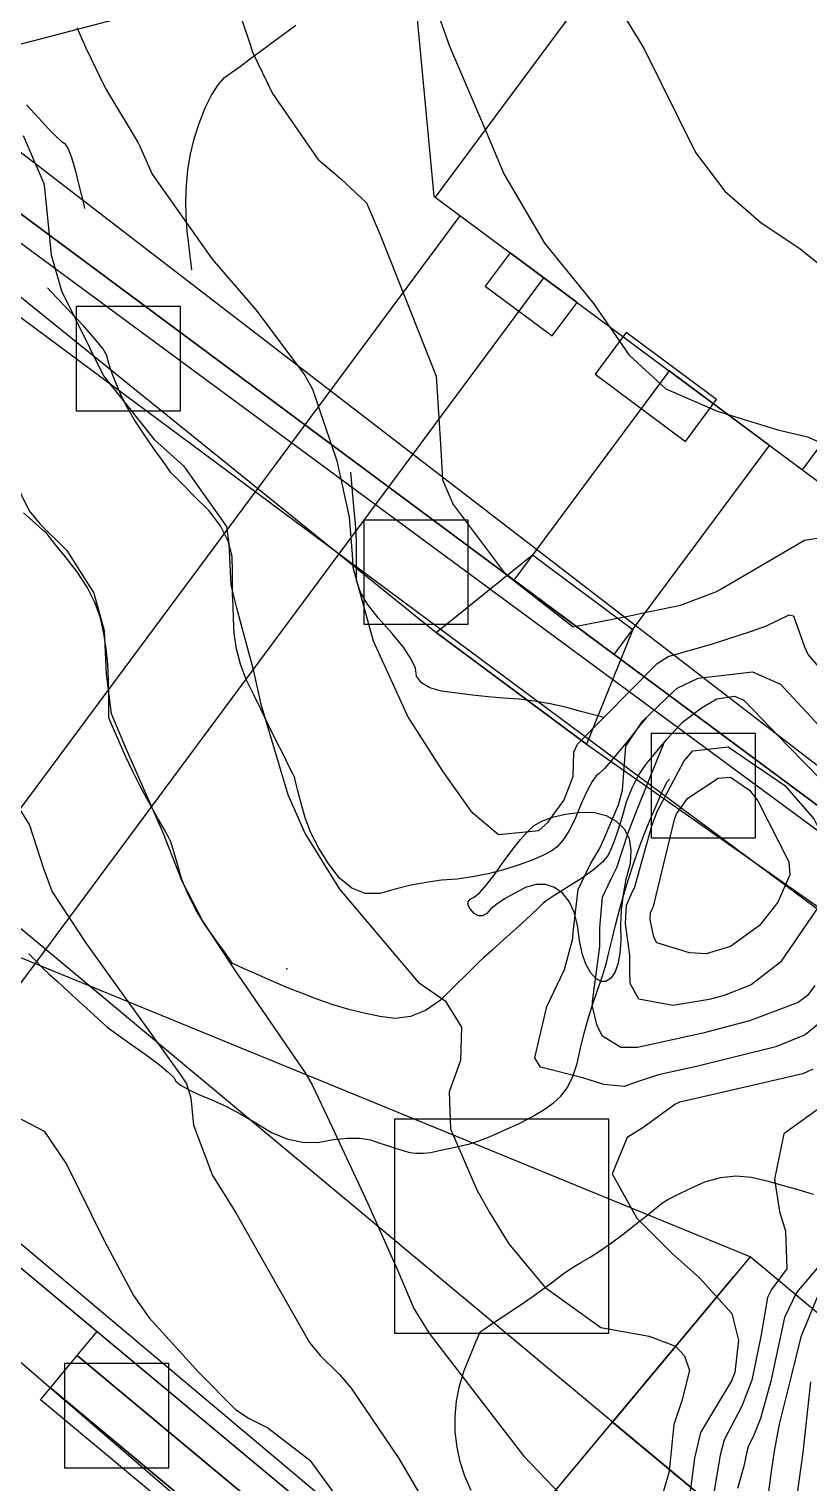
# Model space of a CAD drawing. Header units: feet. Extents: x 1318179 to 1318934, y 422463 to 423299.
# Drawn here: x 1318744 to 1318818.8, y 422683.4 to 422822.9 of the extents above; entities that cross this region are included whole.
import ezdxf

# ---------------------------------------------------------------- set-up
doc = ezdxf.new("R2010")
doc.units = ezdxf.units.FT
for name, color, linetype in [('A-BLDG-OTLN', 3, 'CONTINUOUS'), ('C-DRNG-AREA', 150, 'CONTINUOUS'), ('C-LOD', 30, 'CONTINUOUS'), ('C-MISC', 7, 'CONTINUOUS'), ('C-PROP', 6, 'CONTINUOUS'), ('C-PVMT', 8, 'CONTINUOUS'), ('C-SWM', 92, 'CONTINUOUS'), ('C-TOPO-MAJR', 32, 'CONTINUOUS'), ('C-TOPO-SPOT', 7, 'CONTINUOUS'), ('C-UTIL', 4, 'CONTINUOUS'), ('L-PLNT-TREE', 90, 'CONTINUOUS'), ('V-PROP-LINE', 7, 'CONTINUOUS')]:
    doc.layers.add(name, color=color, linetype=linetype)

msp = doc.modelspace()

# ---------------------------------------------------------------- linework, layer by layer
at = {"layer": 'A-BLDG-OTLN'}
for points in [[(1318782.97, 422806.76), (1318818.23, 422780.6), (1318841.31, 422811.69), (1318806.05, 422837.86), (1318782.97, 422806.76)], [(1318799.99, 422689.25), (1318863.34, 422636.46), (1318876.54, 422652.3), (1318813.19, 422705.09), (1318799.99, 422689.25)]]:
    msp.add_lwpolyline(points, close=True, dxfattribs=at)
at = {"layer": 'C-DRNG-AREA'}
for points in [[(1318728.92, 422815.75), (1318894.46, 422692.89), (1318870.48, 422948.14), (1318762.5, 422938), (1318762.57, 422937.15), (1318763.3, 422917.74), (1318761.78, 422897.53), (1318757.99, 422877.62), (1318751.99, 422858.26), (1318743.85, 422839.69), (1318733.67, 422822.16), (1318728.92, 422815.75)], [(1318680.32, 422756.44), (1318906.17, 422568.22), (1318894.46, 422692.89), (1318728.92, 422815.74), (1318722.11, 422806.57), (1318680.32, 422756.44)]]:
    msp.add_lwpolyline(points, close=True, dxfattribs=at)
at = {"layer": 'C-LOD'}
for points in [[(1318725.64, 422811.33), (1318783.05, 422764.99), (1318797.5, 422754.27), (1318891.18, 422688.48), (1318892.07, 422689.68), (1318894.46, 422692.89), (1318896.24, 422695.3), (1318841.31, 422811.69), (1318806.05, 422837.86), (1318730.7, 422818.16), (1318725.64, 422811.33)], [(1318676.8, 422752.22), (1318812.52, 422635.2), (1318826.35, 422623.68), (1318902.65, 422563.99), (1318903.61, 422565.14), (1318908.09, 422570.52), (1318876.54, 422652.3), (1318813.19, 422705.09), (1318682.24, 422758.75), (1318680.32, 422756.44), (1318676.8, 422752.22)]]:
    msp.add_lwpolyline(points, close=True, dxfattribs=at)
at = {"layer": 'C-MISC'}
msp.add_lwpolyline([(1318748.62, 422695.62), (1318816.04, 422639.43), (1318813.48, 422636.35), (1318746.06, 422692.54), (1318748.62, 422695.62)], close=True, dxfattribs=at)
at = {"layer": 'C-PROP'}
for points in [[(1318732.26, 422819.47), (1318891.54, 422696.95), (1318866.69, 422944.88), (1318763.11, 422933.03), (1318763.19, 422932.19), (1318764.06, 422912.8), (1318763.17, 422892.73), (1318761.46, 422874.02), (1318756.83, 422859.52), (1318747.66, 422842.93), (1318737.06, 422825.84), (1318732.26, 422819.47)], [(1318782.83, 422806.87), (1318882.68, 422732.77), (1318864.39, 422927.48), (1318818.6, 422923.18), (1318777.16, 422867.33), (1318782.83, 422806.87)], [(1318685.15, 422755.14), (1318902.97, 422572.05), (1318889.69, 422694.4), (1318731.08, 422811.24), (1318724.78, 422802.34), (1318685.15, 422755.14)], [(1318704.24, 422769.06), (1318881.06, 422621.69), (1318873.87, 422698.2), (1318730.74, 422804.43), (1318728.4, 422801.62), (1318704.24, 422769.06)]]:
    msp.add_lwpolyline(points, close=True, dxfattribs=at)
msp.add_lwpolyline([(1318786.72, 422738.03), (1318786.34, 422738.47), (1318786.14, 422738.85), (1318786.14, 422739.16), (1318786.34, 422739.41), (1318786.72, 422739.59), (1318787.24, 422740.05), (1318787.89, 422740.79), (1318788.68, 422741.8), (1318789.59, 422743.09), (1318790.42, 422744.2), (1318791.16, 422745.13), (1318791.82, 422745.87), (1318792.39, 422746.44), (1318793.19, 422746.91), (1318794.22, 422747.29), (1318795.48, 422747.57), (1318796.96, 422747.76), (1318798.27, 422747.71), (1318799.39, 422747.43), (1318800.33, 422746.91), (1318801.1, 422746.16), (1318801.57, 422745.22), (1318801.76, 422744.11), (1318801.67, 422742.81), (1318801.28, 422741.34), (1318801, 422739.87), (1318800.82, 422738.39), (1318800.75, 422736.92), (1318800.77, 422735.45), (1318800.69, 422734.2), (1318800.5, 422733.17), (1318800.21, 422732.37), (1318799.8, 422731.79), (1318799.36, 422731.5), (1318798.89, 422731.5), (1318798.4, 422731.79), (1318797.86, 422732.37), (1318797.42, 422733.17), (1318797.07, 422734.2), (1318796.81, 422735.45), (1318796.64, 422736.92), (1318796.31, 422738.16), (1318795.84, 422739.18), (1318795.21, 422739.97), (1318794.42, 422740.53), (1318793.57, 422740.81), (1318792.63, 422740.81), (1318791.63, 422740.53), (1318790.54, 422739.97), (1318789.63, 422739.44), (1318788.89, 422738.94), (1318788.32, 422738.47), (1318787.91, 422738.03), (1318787.51, 422737.81), (1318787.12, 422737.81), (1318786.72, 422738.03)], dxfattribs=at)
at = {"layer": 'C-PVMT'}
for points in [[(1318787.78, 422798.22), (1318794.2, 422793.45), (1318796.59, 422796.66), (1318790.16, 422801.43), (1318787.78, 422798.22)], [(1318801.3, 422793.79), (1318798.32, 422789.77), (1318806.99, 422783.33), (1318809.97, 422787.35), (1318801.3, 422793.79)], [(1318790.52, 422770.03), (1318800.16, 422762.88), (1318815.06, 422782.95), (1318805.42, 422790.11), (1318790.52, 422770.03)], [(1318797.5, 422754.27), (1318783.05, 422764.99), (1318792.31, 422772.44), (1318801.94, 422765.29), (1318797.5, 422754.27)], [(1318750.54, 422697.92), (1318817.96, 422641.73), (1318816.04, 422639.43), (1318748.62, 422695.62), (1318750.54, 422697.92)], [(1318746.06, 422692.54), (1318813.48, 422636.35), (1318812.52, 422635.2), (1318745.1, 422691.39), (1318746.06, 422692.54)]]:
    msp.add_lwpolyline(points, close=True, dxfattribs=at)
at = {"layer": 'C-SWM'}
msp.add_lwpolyline([(1318779.05, 422697.76), (1318799.62, 422697.76), (1318799.62, 422718.32), (1318779.05, 422718.32), (1318779.05, 422697.76)], close=True, dxfattribs=at)
at = {"layer": 'C-TOPO-MAJR'}
for points in [[(1318798.96, 422827.63), (1318803.02, 422821), (1318807.96, 422811.04), (1318810.75, 422807.32), (1318814.26, 422804.29), (1318817.87, 422801.91), (1318822.43, 422798.26)], [(1318782.63, 422826.15), (1318784.33, 422821.26), (1318787.71, 422813.4), (1318789.55, 422809), (1318793.45, 422802.36), (1318798.17, 422796.57), (1318801.57, 422791.61), (1318805.11, 422788.37), (1318810.02, 422786.23), (1318815.84, 422784.44), (1318818.71, 422783.76), (1318823.73, 422781.57)], [(1318748.58, 422823.04), (1318749.45, 422821.08), (1318751.33, 422817.19), (1318754.46, 422811.97), (1318754.59, 422811.71), (1318755.81, 422808.95), (1318761.58, 422800.8), (1318765.79, 422795.93), (1318770.43, 422789.73), (1318771.18, 422788.34), (1318773.54, 422781.45), (1318774.73, 422776.05), (1318775, 422772.49), (1318775.06, 422771.25), (1318777.03, 422764.19), (1318780.39, 422756.85), (1318783.68, 422751.68), (1318786.4, 422747.84), (1318789.05, 422745.6), (1318792.93, 422746.01), (1318793.82, 422746.8), (1318794.25, 422747.43), (1318795.32, 422748.87), (1318796.2, 422751.19), (1318796.29, 422753.52), (1318796.64, 422754.28), (1318804.27, 422762.01), (1318805.32, 422762.68), (1318806.1, 422762.93), (1318809.48, 422763.86), (1318813.32, 422765.11), (1318814.76, 422765.64), (1318816.94, 422766.68), (1318817.37, 422766.6), (1318818.41, 422763.62), (1318818.77, 422762.84), (1318819.8, 422761.68)], [(1318759.63, 422799.74), (1318759.58, 422800.11), (1318759.49, 422800.85), (1318759.36, 422801.97), (1318759.18, 422803.45), (1318759.08, 422804.93), (1318759.05, 422806.42), (1318759.11, 422807.9), (1318759.24, 422809.39), (1318759.49, 422810.87), (1318759.84, 422812.35), (1318760.32, 422813.84), (1318760.91, 422815.32), (1318761.51, 422816.55), (1318762.13, 422817.52), (1318762.76, 422818.24), (1318763.41, 422818.71), (1318764.24, 422819.31), (1318765.25, 422820.05), (1318766.43, 422820.93), (1318767.8, 422821.95), (1318768.85, 422822.73), (1318769.59, 422823.27)], [(1318764.41, 422823.77), (1318765.2, 422821.4), (1318765.41, 422820.73), (1318767.35, 422816.72), (1318771.7, 422810.39), (1318773.88, 422808.56), (1318776.39, 422806.2), (1318777.69, 422803.13), (1318779.49, 422798.65), (1318783.06, 422789.58), (1318783.5, 422782.56), (1318783.66, 422779.65), (1318784.68, 422777.29), (1318789.67, 422770.62), (1318796.21, 422765.55), (1318801.94, 422766.66), (1318802.81, 422766.86), (1318806.52, 422767.61), (1318809.9, 422768.9), (1318810.33, 422769.12), (1318818.41, 422773.84), (1318820.41, 422774.18)], [(1318743.76, 422815.62), (1318744.92, 422814.33), (1318745.86, 422813.31), (1318746.59, 422812.57), (1318747.11, 422812.1), (1318747.42, 422811.91), (1318747.74, 422811.39), (1318748.07, 422810.55), (1318748.42, 422809.39), (1318748.78, 422807.9), (1318749.06, 422806.79), (1318749.24, 422806.05), (1318749.33, 422805.68)], [(1318743.44, 422812.68), (1318745.42, 422808.06), (1318745.49, 422807.67), (1318746.13, 422801.24), (1318747.1, 422797.78), (1318751.13, 422789.62), (1318756, 422783.51), (1318758.83, 422780.97), (1318762.93, 422775.15), (1318763.16, 422773.51), (1318763.35, 422769.54), (1318763.9, 422767.36), (1318765.46, 422761.58), (1318766.23, 422758.12), (1318768.82, 422749.44), (1318770.48, 422745.69), (1318773.8, 422740.36), (1318781.33, 422731.44), (1318783.92, 422729.65), (1318785.49, 422727.12), (1318785.4, 422723.93), (1318784.32, 422720.94), (1318784.44, 422717.39), (1318786.98, 422711.51), (1318788.14, 422709.4), (1318790.03, 422706.36), (1318793.48, 422702.19), (1318798.86, 422698.33), (1318803.5, 422697.49), (1318806.04, 422696.52), (1318806.9, 422695.61), (1318807.38, 422694.19), (1318806.64, 422691.29), (1318805.86, 422689), (1318805.51, 422685.5), (1318805.4, 422684.36), (1318804.31, 422680.69)], [(1318803.22, 422756.81), (1318802.96, 422756.5), (1318802.46, 422755.87), (1318801.71, 422754.93), (1318800.7, 422753.67), (1318799.87, 422752.67), (1318799.21, 422751.94), (1318798.72, 422751.46), (1318798.41, 422751.24), (1318798.02, 422750.71), (1318797.57, 422749.87), (1318797.04, 422748.71), (1318796.44, 422747.23), (1318795.85, 422746.03), (1318795.26, 422745.09), (1318794.68, 422744.42), (1318794.11, 422744.02), (1318793.31, 422743.6), (1318792.28, 422743.16), (1318791.02, 422742.71), (1318789.53, 422742.23), (1318788.05, 422741.85), (1318786.56, 422741.55), (1318785.08, 422741.34), (1318783.59, 422741.22), (1318782.1, 422741.02), (1318780.62, 422740.74), (1318779.13, 422740.38), (1318777.65, 422739.94), (1318776.26, 422739.97), (1318774.98, 422740.47), (1318773.79, 422741.43), (1318772.7, 422742.87), (1318771.79, 422744.31), (1318771.05, 422745.77), (1318770.49, 422747.23), (1318770.09, 422748.71), (1318769.8, 422749.82), (1318769.6, 422750.58), (1318769.49, 422750.99), (1318769.49, 422751.04), (1318769.3, 422751.43), (1318768.94, 422752.17), (1318768.4, 422753.25), (1318767.68, 422754.67), (1318766.97, 422756.11), (1318766.26, 422757.56), (1318765.55, 422759.02), (1318764.84, 422760.49), (1318764.3, 422761.97), (1318763.91, 422763.44), (1318763.69, 422764.91), (1318763.63, 422766.38), (1318763.58, 422767.48), (1318763.55, 422768.22), (1318763.53, 422768.59), (1318763.53, 422768.59), (1318763.53, 422768.96), (1318763.52, 422769.7), (1318763.51, 422770.81), (1318763.49, 422772.28), (1318763.11, 422773.75), (1318762.37, 422775.22), (1318761.26, 422776.69), (1318759.79, 422778.15), (1318758.69, 422779.25), (1318757.95, 422779.99), (1318757.58, 422780.36), (1318757.57, 422780.37), (1318757.31, 422780.75), (1318756.79, 422781.49), (1318756.01, 422782.59), (1318754.98, 422784.07), (1318754.09, 422785.44), (1318753.35, 422786.71), (1318752.76, 422787.88), (1318752.31, 422788.95), (1318751.96, 422789.85), (1318751.7, 422790.59), (1318751.54, 422791.16), (1318751.46, 422791.56), (1318751.06, 422792.24), (1318750.32, 422793.17), (1318749.25, 422794.38), (1318747.85, 422795.85), (1318746.8, 422796.96), (1318746.1, 422797.7), (1318745.75, 422798.06)], [(1318740.52, 422783.75), (1318744.02, 422776.66), (1318745.05, 422775.39), (1318747.63, 422772.87), (1318750.2, 422768.78), (1318751.21, 422765.18), (1318751.39, 422760.99), (1318751.87, 422757.22), (1318753.32, 422753.81), (1318756.83, 422745.81), (1318758.64, 422741.25), (1318760.68, 422737.28), (1318763.7, 422732.63), (1318770.49, 422722.75), (1318771.2, 422721.55), (1318773.12, 422717.47), (1318776.49, 422710.21), (1318779.42, 422703.69), (1318780.93, 422700.15), (1318782.35, 422697.81), (1318786.16, 422692.84), (1318791.43, 422686.01), (1318796.53, 422680.7)], [(1318799.19, 422756.82), (1318798.82, 422756.92), (1318798.08, 422757.12), (1318796.96, 422757.43), (1318795.48, 422757.83), (1318793.99, 422758.16), (1318792.51, 422758.42), (1318791.02, 422758.6), (1318789.53, 422758.7), (1318788.05, 422758.83), (1318786.56, 422758.98), (1318785.08, 422759.16), (1318783.59, 422759.36), (1318782.45, 422759.69), (1318781.65, 422760.17), (1318781.19, 422760.8), (1318781.07, 422761.56), (1318780.64, 422762.5), (1318779.9, 422763.62), (1318778.85, 422764.91), (1318777.49, 422766.39), (1318776.46, 422767.72), (1318775.78, 422768.92), (1318775.43, 422769.98), (1318775.43, 422770.9), (1318775.42, 422771.72), (1318775.42, 422772.46), (1318775.42, 422773.11), (1318775.41, 422773.66), (1318775.38, 422774.44), (1318775.31, 422775.46), (1318775.21, 422776.7), (1318775.08, 422778.17), (1318774.98, 422779.28), (1318774.91, 422780.02), (1318774.88, 422780.38)], [(1318805.13, 422754.71), (1318804.94, 422754.47), (1318804.54, 422754), (1318803.95, 422753.29), (1318803.15, 422752.34), (1318802.45, 422751.26), (1318801.84, 422750.05), (1318801.31, 422748.71), (1318800.88, 422747.23), (1318800.49, 422745.99), (1318800.14, 422744.97), (1318799.84, 422744.18), (1318799.58, 422743.62), (1318799.02, 422742.97), (1318798.17, 422742.23), (1318797.01, 422741.41), (1318795.56, 422740.5), (1318794.46, 422739.8), (1318793.72, 422739.31), (1318793.33, 422739.04), (1318793.3, 422738.98), (1318792.9, 422738.6), (1318792.14, 422737.89), (1318791.02, 422736.86), (1318789.53, 422735.51), (1318788.4, 422734.48), (1318787.62, 422733.77), (1318787.19, 422733.39), (1318787.11, 422733.33), (1318786.7, 422732.93), (1318785.96, 422732.2), (1318784.88, 422731.13), (1318783.47, 422729.73), (1318782.05, 422728.73), (1318780.6, 422728.14), (1318779.13, 422727.95), (1318777.65, 422728.17), (1318776.16, 422728.47), (1318774.67, 422728.84), (1318773.19, 422729.28), (1318771.7, 422729.8), (1318770.22, 422730.36), (1318768.73, 422730.95), (1318767.25, 422731.58), (1318765.76, 422732.24), (1318764.65, 422732.74), (1318763.91, 422733.07), (1318763.53, 422733.24), (1318763.53, 422733.24), (1318763.27, 422733.61), (1318762.74, 422734.35), (1318761.95, 422735.45), (1318760.9, 422736.92), (1318760, 422738.39), (1318759.26, 422739.85), (1318758.67, 422741.31), (1318758.24, 422742.76), (1318757.91, 422743.85), (1318757.69, 422744.59), (1318757.58, 422744.97), (1318757.58, 422744.99), (1318757.37, 422745.37), (1318756.95, 422746.12), (1318756.32, 422747.23), (1318755.49, 422748.71), (1318754.7, 422750.18), (1318753.96, 422751.65), (1318753.26, 422753.12), (1318752.62, 422754.59), (1318752.13, 422755.7), (1318751.81, 422756.43), (1318751.64, 422756.8), (1318751.64, 422756.81), (1318751.64, 422757.18), (1318751.64, 422757.91), (1318751.64, 422759.02), (1318751.63, 422760.49), (1318751.55, 422761.97), (1318751.39, 422763.44), (1318751.16, 422764.91), (1318750.84, 422766.39), (1318750.31, 422767.86), (1318749.57, 422769.33), (1318748.62, 422770.8), (1318747.45, 422772.27), (1318746.58, 422773.38), (1318745.99, 422774.11), (1318745.7, 422774.48), (1318745.7, 422774.49), (1318745.33, 422774.82), (1318744.58, 422775.49), (1318743.47, 422776.48)], [(1318821.05, 422728.51), (1318818.48, 422726.41), (1318815.67, 422725.23), (1318808.04, 422723.37), (1318804.39, 422722.56), (1318802.46, 422721.92), (1318801.09, 422721.43), (1318799.14, 422721.64), (1318797.13, 422722.28), (1318793.09, 422723.28), (1318792.53, 422724.19), (1318793.67, 422729.1), (1318795.37, 422732.66), (1318796.18, 422735.64), (1318796.21, 422736.23), (1318796.7, 422740.35), (1318797.87, 422742.8), (1318798.73, 422744.24), (1318799.17, 422745.24), (1318800.55, 422748.45), (1318800.93, 422749.87), (1318801.27, 422754.1), (1318802.85, 422756.48), (1318805.84, 422759.35), (1318806.2, 422759.65), (1318808.2, 422760.6), (1318813.41, 422761.21), (1318816.1, 422760.04), (1318821.87, 422753.83)], [(1318819.41, 422731.13), (1318818.7, 422730.16), (1318817.8, 422729.5), (1318813.14, 422727.75), (1318808.64, 422726.57), (1318802.37, 422725.17), (1318800.8, 422725.19), (1318799.04, 422726.26), (1318798.51, 422727.27), (1318798.06, 422729.12), (1318798.06, 422729.58), (1318798.78, 422734.86), (1318798.76, 422736.66), (1318799.01, 422739.6), (1318799.85, 422741.35), (1318800.4, 422742.46), (1318801.51, 422745.86), (1318802.42, 422748.16), (1318804.2, 422752.62), (1318804.97, 422754.52), (1318806.71, 422756.4), (1318808.53, 422757.78), (1318809.99, 422758.62), (1318811.69, 422758.89)], [(1318811.69, 422758.89), (1318812.6, 422758.49), (1318816.83, 422754.08), (1318820.09, 422750.77)], [(1318806.87, 422752.69), (1318807.71, 422753.63), (1318811.09, 422754.02), (1318816.52, 422750.31), (1318819.3, 422747.12), (1318820.32, 422745.07), (1318820.96, 422740.92), (1318820.76, 422740.15), (1318816.11, 422733.38), (1318813.29, 422731.19), (1318810.7, 422730.18), (1318809.25, 422729.78), (1318805.76, 422729.2), (1318802.5, 422729.82), (1318801.68, 422731.31), (1318801.65, 422732.56), (1318801.64, 422734), (1318801.23, 422737.07), (1318801.32, 422738.84), (1318801.82, 422739.91), (1318802.14, 422740.6), (1318803.75, 422746.45), (1318804.29, 422747.88), (1318806.87, 422752.69)], [(1318743.96, 422734.18), (1318744.7, 422733.42), (1318745.18, 422732.93), (1318745.39, 422732.73), (1318745.89, 422732.26), (1318746.69, 422731.53), (1318747.79, 422730.52), (1318749.18, 422729.25), (1318750.24, 422728.28), (1318750.99, 422727.6), (1318751.41, 422727.22), (1318751.5, 422727.14), (1318751.94, 422726.82), (1318752.74, 422726.25), (1318753.87, 422725.44), (1318755.36, 422724.39), (1318756.52, 422723.51), (1318757.36, 422722.81), (1318757.88, 422722.3), (1318758.08, 422721.96), (1318758.54, 422721.57), (1318759.29, 422721.14), (1318760.3, 422720.66), (1318761.6, 422720.14), (1318762.93, 422719.51), (1318764.32, 422718.79), (1318765.76, 422717.96), (1318767.25, 422717.04), (1318768.73, 422716.42), (1318770.22, 422716.09), (1318771.7, 422716.07), (1318773.19, 422716.35), (1318774.53, 422716.48), (1318775.72, 422716.47), (1318776.77, 422716.31), (1318777.67, 422716.01), (1318778.5, 422715.74), (1318779.24, 422715.5), (1318779.9, 422715.3), (1318780.49, 422715.12), (1318781.12, 422715.04), (1318781.82, 422715.04), (1318782.56, 422715.12), (1318783.36, 422715.3), (1318784.13, 422715.46), (1318784.88, 422715.63), (1318785.59, 422715.79), (1318786.28, 422715.94), (1318787.16, 422716.23), (1318788.25, 422716.65), (1318789.53, 422717.21), (1318791.02, 422717.89), (1318792.31, 422718.57), (1318793.42, 422719.22), (1318794.33, 422719.87), (1318795.04, 422720.5), (1318795.66, 422721.34), (1318796.18, 422722.4), (1318796.59, 422723.66), (1318796.91, 422725.13), (1318797.26, 422726.56), (1318797.64, 422727.94), (1318798.06, 422729.28), (1318798.51, 422730.58), (1318798.86, 422731.59), (1318799.11, 422732.33), (1318799.26, 422732.79), (1318799.31, 422732.97), (1318799.44, 422733.47), (1318799.64, 422734.3), (1318799.91, 422735.45), (1318800.26, 422736.92), (1318800.65, 422738.39), (1318801.07, 422739.87), (1318801.52, 422741.34), (1318802, 422742.81), (1318802.51, 422744.27), (1318803.05, 422745.7), (1318803.63, 422747.11), (1318804.23, 422748.51), (1318804.7, 422749.58), (1318805.04, 422750.31), (1318805.25, 422750.72), (1318805.33, 422750.8), (1318805.38, 422750.86), (1318805.42, 422750.9), (1318805.44, 422750.92)], [(1318807.2, 422749.1), (1318810.14, 422751.03), (1318811.31, 422751.11), (1318813.12, 422749.87), (1318813.94, 422748.84), (1318816.92, 422742.99), (1318816.99, 422741.76), (1318815.84, 422739.13), (1318814.1, 422736.89), (1318811.3, 422734.88), (1318808.97, 422734.17), (1318807.39, 422734.26), (1318804.24, 422735.22), (1318803.95, 422735.75), (1318803.6, 422737.47), (1318803.62, 422738.09), (1318803.8, 422738.46), (1318803.91, 422738.71), (1318805.94, 422747.04), (1318806.14, 422747.59), (1318807.2, 422749.1)], [(1318742.6, 422748.85), (1318744.03, 422746.51), (1318745.38, 422742.36), (1318746.21, 422740.1), (1318749.41, 422735.27), (1318751.91, 422731.77), (1318755.63, 422726.61), (1318758.54, 422722.56), (1318759.1, 422721.68), (1318759.51, 422720.34), (1318759.76, 422717.74), (1318761.61, 422712.91), (1318763.81, 422709.38), (1318767.07, 422703.63), (1318770.91, 422696.87), (1318771.94, 422695.64), (1318773.8, 422693.8), (1318774.91, 422692.5), (1318779.47, 422685.76), (1318782.23, 422681.04)], [(1318819.21, 422723.09), (1318818.26, 422722.65), (1318807.44, 422720.16), (1318806.43, 422719.94), (1318805.96, 422719.71), (1318802.9, 422717.47), (1318801.39, 422716.56), (1318799.95, 422713.06), (1318802.33, 422708.82), (1318805.7, 422705.41), (1318808.31, 422703.1), (1318811.45, 422699.66), (1318812.07, 422697.11), (1318811.71, 422694), (1318811.39, 422693.2), (1318808.44, 422688.23), (1318807.85, 422685.78), (1318807.39, 422682.09)], [(1318738.99, 422720.5), (1318745.43, 422717.14), (1318747.58, 422713.98), (1318751.21, 422706.68), (1318754.02, 422701.4), (1318755.51, 422699.23), (1318760.32, 422693.96), (1318763.82, 422690.46), (1318765.11, 422689.59), (1318766.92, 422688.7), (1318770.93, 422685.59), (1318774.03, 422681.34)], [(1318819.63, 422719.2), (1318816.43, 422716.9), (1318815.54, 422712.55), (1318816.02, 422709.45), (1318816.59, 422707.57), (1318816.71, 422703.95), (1318815.25, 422701.95), (1318814.87, 422701.21), (1318814.21, 422697.45), (1318813.35, 422693.26), (1318812.39, 422690.76), (1318810.71, 422687.55), (1318810.33, 422686.08), (1318809.63, 422682.1)], [(1318786.42, 422682.69), (1318785.82, 422684.05), (1318785.37, 422685.44), (1318785.07, 422686.85), (1318784.9, 422688.3), (1318784.88, 422689.77), (1318785.02, 422691.24), (1318785.31, 422692.72), (1318785.75, 422694.19), (1318786.36, 422695.66), (1318786.81, 422696.77), (1318787.12, 422697.51), (1318787.28, 422697.89), (1318787.29, 422697.9), (1318787.67, 422698.16), (1318788.42, 422698.66), (1318789.53, 422699.41), (1318791.02, 422700.4), (1318792.28, 422701.26), (1318793.31, 422701.99), (1318794.12, 422702.6), (1318794.71, 422703.06), (1318795.37, 422703.55), (1318796.11, 422704.04), (1318796.94, 422704.55), (1318797.84, 422705.07), (1318798.82, 422705.69), (1318799.88, 422706.43), (1318801.01, 422707.28), (1318802.22, 422708.23), (1318803.2, 422709), (1318803.95, 422709.6), (1318804.45, 422710.01), (1318804.73, 422710.25), (1318805.3, 422710.59), (1318806.18, 422711.05), (1318807.36, 422711.62), (1318808.85, 422712.29), (1318810.34, 422712.71), (1318811.82, 422712.86), (1318813.31, 422712.75), (1318814.79, 422712.38), (1318816.28, 422711.98), (1318817.76, 422711.56), (1318819.25, 422711.11)], [(1318822.36, 422707.2), (1318817.63, 422701.69), (1318816.48, 422699.29), (1318815.18, 422693.16), (1318814.19, 422689.59), (1318813.54, 422687.98), (1318812.99, 422686.88), (1318812.87, 422686.39), (1318812.58, 422685.01), (1318811.97, 422682.88)], [(1318819.73, 422701.46), (1318818.05, 422697.41), (1318817.16, 422693.79), (1318815.98, 422689.03), (1318815.5, 422686.47), (1318815.17, 422684.29), (1318814.24, 422677.21)], [(1318819, 422693.1), (1318818.25, 422686.34), (1318817.31, 422679.68)]]:
    msp.add_lwpolyline(points, dxfattribs=at)
at = {"layer": 'C-TOPO-SPOT'}
for p in [(1318782.97, 422806.76), (1318810.24, 422786.53), (1318818.23, 422780.6), (1318795.34, 422766.45), (1318768.72, 422732.72), (1318813.19, 422705.09), (1318799.99, 422689.25)]:
    msp.add_point(p, dxfattribs=at)
at = {"layer": 'C-UTIL'}
for points in [[(1318695.23, 422683.5), (1318785.38, 422804.98)], [(1318703.26, 422677.54), (1318793.41, 422799.02)], [(1318744.14, 422622.24), (1318811.61, 422703.19)], [(1318744.14, 422622.24), (1318805.93, 422696.38)]]:
    msp.add_lwpolyline(points, dxfattribs=at)
at = {"layer": 'L-PLNT-TREE'}
for points in [[(1318748.53, 422786.26), (1318758.53, 422786.26), (1318758.53, 422796.26), (1318748.53, 422796.26), (1318748.53, 422786.26)], [(1318776.12, 422765.78), (1318786.12, 422765.78), (1318786.12, 422775.78), (1318776.12, 422775.78), (1318776.12, 422765.78)], [(1318803.71, 422745.31), (1318813.71, 422745.31), (1318813.71, 422755.31), (1318803.71, 422755.31), (1318803.71, 422745.31)], [(1318747.41, 422684.86), (1318757.41, 422684.86), (1318757.41, 422694.86), (1318747.41, 422694.86), (1318747.41, 422684.86)]]:
    msp.add_lwpolyline(points, close=True, dxfattribs=at)
at = {"layer": 'V-PROP-LINE'}
for points in [[(1318205.86, 423151.87), (1318906.18, 422568.21), (1318846.87, 423199.56), (1318846.82, 423200.09), (1318730.64, 423223.81), (1318629.46, 423273.42), (1318205.86, 423151.87)], [(1318728.92, 422815.75), (1318894.46, 422692.89), (1318870.48, 422948.14), (1318762.5, 422938), (1318762.57, 422937.15), (1318763.3, 422917.74), (1318761.78, 422897.53), (1318757.99, 422877.62), (1318751.99, 422858.26), (1318743.85, 422839.69), (1318733.67, 422822.16), (1318728.92, 422815.75)], [(1318680.32, 422756.44), (1318906.17, 422568.22), (1318894.46, 422692.89), (1318728.92, 422815.74), (1318722.11, 422806.57), (1318680.32, 422756.44)]]:
    msp.add_lwpolyline(points, close=True, dxfattribs=at)

doc.saveas('drawing.dxf')
